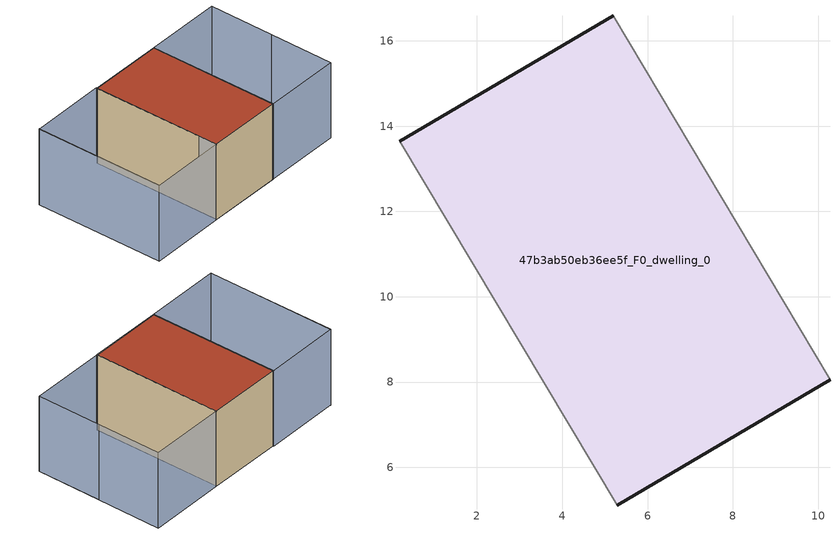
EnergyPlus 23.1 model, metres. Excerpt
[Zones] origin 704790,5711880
47b3ab50eb36ee5f_F0_dwelling_0
 floor ground (EU_floor_Construction): 10.28,8.05 5.19,16.59 0.19,13.65 5.29,5.11 z0
 wall outside (EU_wall_Construction): 0.19,13.65 5.19,16.59 / 10.28,8.05 5.29,5.11 z0:6
 wall adiabatic (EU_wall_Construction): 5.19,16.59 10.28,8.05 / 5.29,5.11 0.19,13.65 z0:6
 roof outside (EU_roof_Construction): 5.19,16.59 10.28,8.05 5.29,5.11 0.19,13.65 z6
shading: -4.89,10.69 0.21,2.12 / 0.17,13.68 5.29,5.11 / 5.29,5.11 0.22,2.08 / 0.22,2.08 -4.9,10.65 / -4.9,10.65 0.17,13.68 / 10.31,19.62 15.38,11.05 / 15.38,11.05 10.27,8.02 / 10.27,8.02 5.19,16.59 / 5.19,16.59 10.31,19.62 / 15.38,11.05 10.32,19.6 z0:6
[Building]
EU S2 Campaign: North Axis=0; Terrain=City; Solar Distribution=FullExterior
[Site:Location]
London: Latitude=51.5; Longitude=-0.5; Time Zone=0; Elevation=25
[SizingPeriod:WeatherFileDays]
AnnualSizingPeriod: Begin Month=1; Begin Day of Month=1; End Month=12; End Day of Month=31; Day of Week for Start Day=Monday; Use Weather File Daylight Saving Period=No; Use Weather File Rain and Snow Indicators=No
[MATERIAL]
EU_InternalMass_Material: Roughness=MediumRough; Thickness=0.1; Conductivity=1; Density=1800; Specific Heat=900; Thermal Absorptance=0.9; Solar Absorptance=0.7; Visible Absorptance=0.7
[MATERIAL:NOMASS] Roughness=MediumRough; Thermal Absorptance=0.9; Solar Absorptance=0.7; Visible Absorptance=0.7
Name | Thermal Resistance
EU_wall_NoMass | 0.724719
EU_roof_NoMass | 2.98947
EU_floor_NoMass | 2.39157
[CONSTRUCTION]
EU_wall_Construction: EU_wall_NoMass
EU_roof_Construction: EU_roof_NoMass
EU_floor_Construction: EU_floor_NoMass
EU_InternalMass_Construction: EU_InternalMass_Material
[ZONE]
47b3ab50eb36ee5f_F0_dwelling_0: Type=1; Multiplier=1; Ceiling Height=autocalculate; Volume=345.863; Floor Area=autocalculate; Part of Total Floor Area=Yes
[INTERNALMASS]
47b3ab50eb36ee5f_F0_dwelling_0_EU_InternalMass: Construction=EU_InternalMass_Construction; Zone or ZoneList=47b3ab50eb36ee5f_F0_dwelling_0; Surface Area=57.6437
[OTHEREQUIPMENT]
EU_Step8_InternalGain_47b3ab50eb36ee5f_F0_dwelling_0_f000: Fuel Type=Electricity; Zone or ZoneList or Space or SpaceList=47b3ab50eb36ee5f_F0_dwelling_0; Schedule=EU_Step8_GainSchedule_47b3ab50eb36ee5f_F0_dwelling_0_f000; Design Level Calculation Method=Watts/Area; Power per Zone Floor Area=1; Fraction Latent=0; Fraction Radiant=0; Fraction Lost=0; Carbon Dioxide Generation Rate=0; EndUse Subcategory=EU_Step8_InternalGains
[ZONEVENTILATION:DESIGNFLOWRATE]
EU_ConstantAir_47b3ab50eb36ee5f_F0_dwelling_0: Zone or ZoneList or Space or SpaceList=47b3ab50eb36ee5f_F0_dwelling_0; Schedule=EU_AlwaysOn; Design Flow Rate Calculation Method=AirChanges/Hour; Air Changes per Hour=0.418135; Ventilation Type=Natural; Fan Pressure Rise=0; Fan Total Efficiency=1; Constant Term Coefficient=1; Temperature Term Coefficient=0; Velocity Term Coefficient=0; Velocity Squared Term Coefficient=0; Minimum Indoor Temperature=-100; Maximum Indoor Temperature=100; Delta Temperature=-100; Minimum Outdoor Temperature=-100; Maximum Outdoor Temperature=100; Maximum Wind Speed=40
[HVACTEMPLATE:THERMOSTAT]
EU_HeatOnly_47b3ab50eb36ee5f_F0_dwelling_0: Constant Heating Setpoint=20; Constant Cooling Setpoint=50
[HVACTEMPLATE:ZONE:IDEALLOADSAIRSYSTEM]
47b3ab50eb36ee5f_F0_dwelling_0: Template Thermostat=EU_HeatOnly_47b3ab50eb36ee5f_F0_dwelling_0; System Availability Schedule=EU_AlwaysOn; Maximum Heating Supply Air Temperature=50; Minimum Cooling Supply Air Temperature=13; Maximum Heating Supply Air Humidity Ratio=0.0156; Minimum Cooling Supply Air Humidity Ratio=0.0077; Heating Limit=NoLimit; Cooling Limit=NoLimit; Heating Availability Schedule=EU_AlwaysOn; Cooling Availability Schedule=EU_CoolingOff; Dehumidification Control Type=ConstantSensibleHeatRatio; Cooling Sensible Heat Ratio=0.7; Dehumidification Setpoint=60; Humidification Control Type=None; Humidification Setpoint=30; Outdoor Air Method=None; Outdoor Air Flow Rate per Person=0.00944; Outdoor Air Flow Rate per Zone Floor Area=0; Outdoor Air Flow Rate per Zone=0; Demand Controlled Ventilation Type=None; Outdoor Air Economizer Type=NoEconomizer; Heat Recovery Type=None; Sensible Heat Recovery Effectiveness=0.7; Latent Heat Recovery Effectiveness=0.65
[SIZING:ZONE]
47b3ab50eb36ee5f_F0_dwelling_0: Zone Cooling Design Supply Air Temperature Input Method=SupplyAirTemperature; Zone Cooling Design Supply Air Temperature=13; Zone Heating Design Supply Air Temperature Input Method=SupplyAirTemperature; Zone Heating Design Supply Air Temperature=50; Zone Cooling Design Supply Air Humidity Ratio=0.008; Zone Heating Design Supply Air Humidity Ratio=0.008; Cooling Design Air Flow Method=DesignDay; Cooling Design Air Flow Rate=0; Cooling Minimum Air Flow per Zone Floor Area=0.000762; Cooling Minimum Air Flow=0; Cooling Minimum Air Flow Fraction=0.2; Heating Design Air Flow Method=DesignDay; Heating Design Air Flow Rate=0; Heating Maximum Air Flow per Zone Floor Area=0.002032; Heating Maximum Air Flow=0.141576; Heating Maximum Air Flow Fraction=0.3; Account for Dedicated Outdoor Air System=No; Dedicated Outdoor Air System Control Strategy=NeutralSupplyAir; Dedicated Outdoor Air Low Setpoint Temperature for Design=autosize; Dedicated Outdoor Air High Setpoint Temperature for Design=autosize; Zone Load Sizing Method=Sensible Load Only No Latent Load; Zone Latent Cooling Design Supply Air Humidity Ratio Input Method=HumidityRatioDifference; Zone Cooling Design Supply Air Humidity Ratio Difference=0.005; Zone Latent Heating Design Supply Air Humidity Ratio Input Method=HumidityRatioDifference; Zone Humidification Design Supply Air Humidity Ratio Difference=0.005
[SCHEDULE:CONSTANT]
Name | Hourly Value
EU_AlwaysOn | 1
EU_CoolingOff | 0
[SCHEDULE:FILE]
EU_Step8_GainSchedule_47b3ab50eb36ee5f_F0_dwelling_0_f000: File=../../schedules/47b3ab50eb36ee5f/47b3ab50eb36ee5f_F0_dwelling_0_f000_gain.csv; Column Number=1; Rows to Skip at Top=0; Number of Hours of Data=8760; Column Separator=Comma; Interpolate to Timestep=No; Minutes per Item=60; Adjust Schedule for Daylight Savings=Yes
